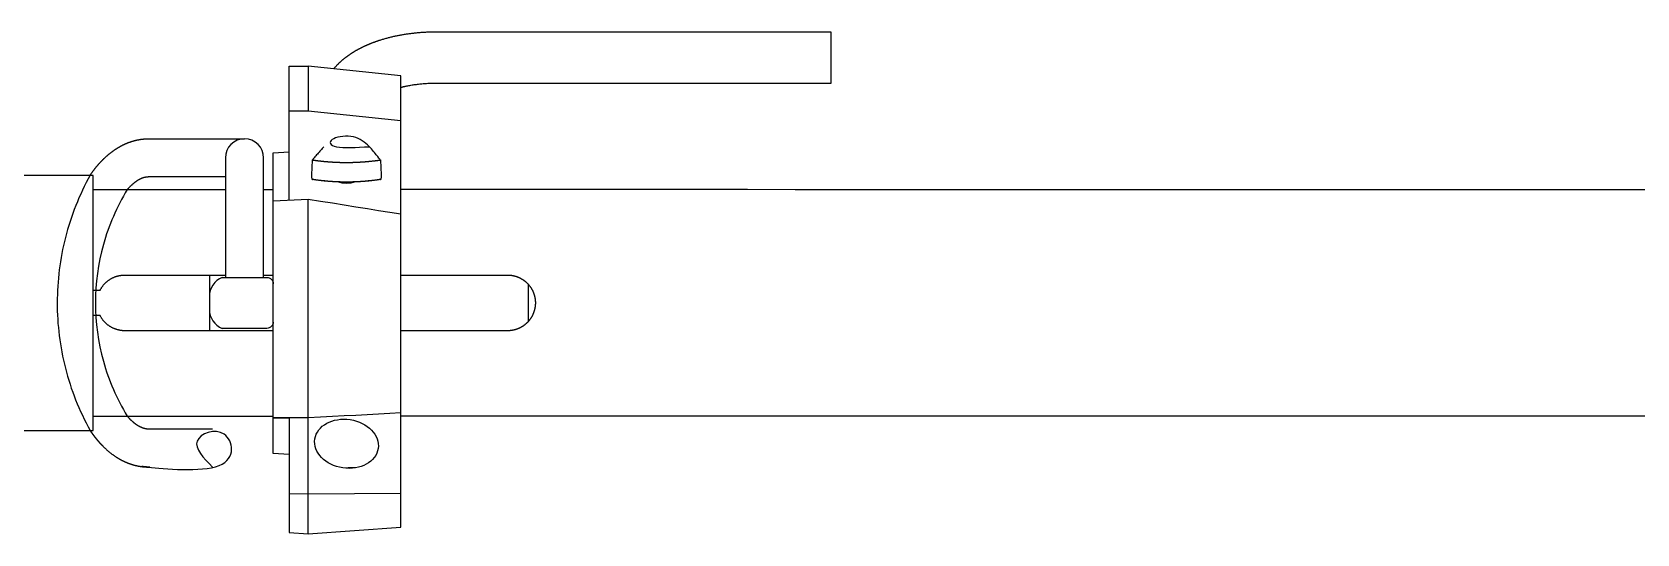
# Model space of a CAD drawing. Header units: millimetres. Extents: x 1924 to 471109, y -30014 to 109986.
# Drawn here: x 465719 to 466223, y 42335 to 42493 of the extents above; entities that cross this region are included whole.
import ezdxf

# ---------------------------------------------------------------- set-up
doc = ezdxf.new("R2010")
doc.units = ezdxf.units.MM
doc.header["$LTSCALE"] = 100
doc.linetypes.add('104', pattern=[4, 2, -2])
doc.layers.add('PERI_HIDDEN', color=30, linetype='104', plot=False)

msp = doc.modelspace()

# ---------------------------------------------------------------- linework, layer by layer
at = {"color": 0, "linetype": 'ByBlock'}
for p, q in [((465799.947, 42468.015), (465805.947, 42468.015)), ((465738.447, 42443.29), (465779.947, 42443.29)), ((465791.947, 42443.29), (465794.947, 42443.29)), ((465774.947, 42416.495), (465774.947, 42398.995)), ((465791.947, 42416.495), (465794.947, 42416.495)), ((465874.947, 42413.603), (465874.947, 42401.888)), ((465738.447, 42372.2), (465794.947, 42372.2))]:
    msp.add_line(p, q, dxfattribs=at)
for points in [[(465834.947, 42475.355), (465835.1, 42475.394), (465835.253, 42475.434), (465835.408, 42475.473), (465835.564, 42475.511), (465835.72, 42475.549), (465835.878, 42475.586), (465836.036, 42475.623), (465836.195, 42475.659), (465836.354, 42475.694), (465836.515, 42475.73), (465836.676, 42475.764), (465836.838, 42475.798), (465837.001, 42475.831), (465837.164, 42475.864), (465837.493, 42475.928), (465837.825, 42475.99), (465838.159, 42476.049), (465838.496, 42476.106), (465838.835, 42476.16), (465839.177, 42476.212), (465839.52, 42476.262), (465839.866, 42476.309), (465840.214, 42476.353), (465840.563, 42476.394), (465840.914, 42476.434), (465841.267, 42476.47), (465841.621, 42476.504), (465841.977, 42476.535), (465842.334, 42476.564), (465842.692, 42476.59), (465843.051, 42476.613), (465843.411, 42476.633), (465843.772, 42476.651), (465844.133, 42476.666), (465844.495, 42476.679), (465844.858, 42476.688), (465845.22, 42476.695), (465845.583, 42476.7), (465845.947, 42476.701), (465969.947, 42476.701), (465969.947, 42492.701), (465845.947, 42492.701), (465845.652, 42492.7), (465845.358, 42492.698), (465845.063, 42492.695), (465844.769, 42492.69), (465844.475, 42492.684), (465844.18, 42492.677), (465843.886, 42492.668), (465843.592, 42492.658), (465843.299, 42492.646), (465843.005, 42492.633), (465842.712, 42492.619), (465842.418, 42492.603), (465842.125, 42492.586), (465841.832, 42492.568), (465841.54, 42492.549), (465841.247, 42492.528), (465840.955, 42492.505), (465840.664, 42492.482), (465840.372, 42492.456), (465840.081, 42492.43), (465839.79, 42492.402), (465839.5, 42492.373), (465839.21, 42492.343), (465838.921, 42492.311), (465838.631, 42492.278), (465838.343, 42492.243), (465838.054, 42492.207), (465837.767, 42492.17), (465837.479, 42492.132), (465837.193, 42492.092), (465836.906, 42492.051), (465836.621, 42492.008), (465836.336, 42491.964), (465836.051, 42491.919), (465835.767, 42491.872), (465835.484, 42491.824), (465835.201, 42491.775), (465834.919, 42491.724), (465834.637, 42491.672), (465834.357, 42491.619), (465834.077, 42491.564), (465833.797, 42491.508), (465833.519, 42491.45), (465833.241, 42491.392), (465832.964, 42491.332), (465832.687, 42491.27), (465832.412, 42491.207), (465832.137, 42491.143), (465831.863, 42491.078), (465831.59, 42491.011), (465831.317, 42490.942), (465831.046, 42490.873), (465830.775, 42490.802), (465830.505, 42490.729), (465830.236, 42490.656), (465829.968, 42490.581), (465829.701, 42490.504), (465829.435, 42490.426), (465829.17, 42490.347), (465828.906, 42490.266), (465828.643, 42490.185), (465828.38, 42490.101), (465828.119, 42490.017), (465827.859, 42489.93), (465827.729, 42489.887), (465827.6, 42489.843), (465827.471, 42489.799), (465827.342, 42489.754), (465827.213, 42489.709), (465827.084, 42489.664), (465826.956, 42489.618), (465826.828, 42489.572), (465826.701, 42489.526), (465826.574, 42489.479), (465826.447, 42489.432), (465826.32, 42489.385), (465826.193, 42489.337), (465826.067, 42489.289), (465825.941, 42489.241), (465825.815, 42489.192), (465825.69, 42489.143), (465825.565, 42489.094), (465825.44, 42489.044), (465825.316, 42488.994), (465825.191, 42488.943), (465825.067, 42488.892), (465824.944, 42488.841), (465824.82, 42488.79), (465824.697, 42488.738), (465824.575, 42488.685), (465824.452, 42488.633), (465824.33, 42488.58), (465824.208, 42488.526), (465824.087, 42488.473), (465823.965, 42488.418), (465823.844, 42488.364), (465823.724, 42488.309), (465823.603, 42488.254), (465823.483, 42488.198), (465823.364, 42488.142), (465823.244, 42488.086), (465823.125, 42488.029), (465823.006, 42487.972), (465822.888, 42487.915), (465822.77, 42487.857), (465822.652, 42487.798), (465822.534, 42487.74), (465822.417, 42487.681), (465822.3, 42487.621), (465822.184, 42487.562), (465822.068, 42487.501), (465821.952, 42487.441), (465821.836, 42487.38), (465821.721, 42487.318), (465821.606, 42487.257), (465821.491, 42487.195), (465821.377, 42487.132), (465821.263, 42487.069), (465821.15, 42487.006), (465821.037, 42486.942), (465820.924, 42486.878), (465820.811, 42486.813), (465820.699, 42486.748), (465820.587, 42486.683), (465820.476, 42486.617), (465820.365, 42486.551), (465820.254, 42486.484), (465820.144, 42486.417), (465820.034, 42486.35), (465819.924, 42486.282), (465819.815, 42486.214), (465819.706, 42486.145), (465819.597, 42486.076), (465819.489, 42486.007), (465819.381, 42485.937), (465819.274, 42485.867), (465819.167, 42485.796), (465819.06, 42485.725), (465818.953, 42485.653), (465818.847, 42485.581), (465818.742, 42485.509), (465818.637, 42485.436), (465818.532, 42485.362), (465818.427, 42485.288), (465818.323, 42485.214), (465818.219, 42485.14), (465818.116, 42485.064), (465818.013, 42484.989), (465817.91, 42484.913), (465817.808, 42484.836), (465817.706, 42484.759), (465817.605, 42484.682), (465817.504, 42484.604), (465817.403, 42484.526), (465817.303, 42484.447), (465817.203, 42484.367), (465817.104, 42484.288), (465817.005, 42484.207), (465816.907, 42484.127), (465816.808, 42484.045), (465816.711, 42483.963), (465816.614, 42483.881), (465816.517, 42483.798), (465816.421, 42483.715), (465816.325, 42483.631), (465816.229, 42483.547), (465816.134, 42483.462), (465816.04, 42483.377), (465815.946, 42483.291), (465815.852, 42483.205), (465815.759, 42483.118), (465815.667, 42483.03), (465815.575, 42482.943), (465815.483, 42482.854), (465815.392, 42482.765), (465815.301, 42482.676), (465815.211, 42482.585), (465815.122, 42482.495), (465815.032, 42482.404), (465814.944, 42482.312), (465814.856, 42482.22), (465814.768, 42482.127), (465814.681, 42482.033), (465814.595, 42481.939), (465814.509, 42481.845), (465814.423, 42481.75), (465814.338, 42481.654), (465814.254, 42481.558), (465814.17, 42481.461), (465814.086, 42481.364), (465814.004, 42481.266), (465813.921, 42481.167)], [(465799.947, 42439.929), (465799.947, 42482.015), (465805.947, 42482.015)], [(465805.947, 42335.276), (465834.947, 42337.362), (465834.947, 42478.931), (465805.947, 42482.015), (465805.947, 42468.015), (465834.947, 42464.931)], [(465737.541, 42447.824), (465737.541, 42447.824), (465737.594, 42447.903), (465737.648, 42447.981), (465737.702, 42448.059), (465737.757, 42448.137), (465737.811, 42448.215), (465737.865, 42448.293), (465737.92, 42448.37), (465737.975, 42448.447), (465738.03, 42448.524), (465738.085, 42448.601), (465738.14, 42448.678), (465738.195, 42448.754), (465738.251, 42448.83), (465738.306, 42448.906), (465738.362, 42448.982), (465738.418, 42449.057), (465738.474, 42449.133), (465738.53, 42449.208), (465738.586, 42449.282), (465738.643, 42449.357), (465738.7, 42449.432), (465738.756, 42449.506), (465738.813, 42449.58), (465738.87, 42449.654), (465738.927, 42449.727), (465738.985, 42449.801), (465739.042, 42449.874), (465739.1, 42449.947), (465739.158, 42450.019), (465739.215, 42450.092), (465739.274, 42450.164), (465739.332, 42450.236), (465739.39, 42450.308), (465739.449, 42450.38), (465739.507, 42450.451), (465739.566, 42450.522), (465739.625, 42450.593), (465739.684, 42450.664), (465739.743, 42450.734), (465739.802, 42450.805), (465739.862, 42450.875), (465739.922, 42450.945), (465739.981, 42451.014), (465740.041, 42451.084), (465740.101, 42451.153), (465740.162, 42451.222), (465740.222, 42451.29), (465740.283, 42451.359), (465740.343, 42451.427), (465740.404, 42451.495), (465740.465, 42451.563), (465740.526, 42451.63), (465740.588, 42451.698), (465740.649, 42451.765), (465740.711, 42451.832), (465740.772, 42451.899), (465740.834, 42451.965), (465740.896, 42452.031), (465740.959, 42452.097), (465741.021, 42452.163), (465741.084, 42452.228), (465741.146, 42452.294), (465741.209, 42452.359), (465741.272, 42452.424), (465741.335, 42452.488), (465741.398, 42452.552), (465741.462, 42452.617), (465741.526, 42452.68), (465741.589, 42452.744), (465741.653, 42452.807), (465741.717, 42452.87), (465741.781, 42452.933), (465741.846, 42452.996), (465741.91, 42453.058), (465741.975, 42453.12), (465742.04, 42453.182), (465742.105, 42453.244), (465742.17, 42453.305), (465742.235, 42453.367), (465742.301, 42453.427), (465742.366, 42453.488), (465742.432, 42453.548), (465742.498, 42453.609), (465742.564, 42453.668), (465742.63, 42453.728), (465742.697, 42453.787), (465742.763, 42453.847), (465742.83, 42453.905), (465742.897, 42453.964), (465742.964, 42454.022), (465743.031, 42454.08), (465743.098, 42454.138), (465743.165, 42454.196), (465743.233, 42454.253), (465743.301, 42454.31), (465743.369, 42454.367), (465743.437, 42454.423), (465743.505, 42454.479), (465743.573, 42454.535), (465743.642, 42454.591), (465743.711, 42454.646), (465743.779, 42454.701), (465743.848, 42454.756), (465743.918, 42454.811), (465743.987, 42454.865), (465744.056, 42454.919), (465744.126, 42454.973), (465744.196, 42455.026), (465744.266, 42455.079), (465744.336, 42455.132), (465744.406, 42455.185), (465744.476, 42455.237), (465744.547, 42455.289), (465744.617, 42455.341), (465744.688, 42455.392), (465744.759, 42455.443), (465744.83, 42455.494), (465744.902, 42455.545), (465744.973, 42455.595), (465745.045, 42455.645), (465745.117, 42455.695), (465745.189, 42455.744), (465745.261, 42455.793), (465745.333, 42455.842), (465745.405, 42455.891), (465745.478, 42455.939), (465745.551, 42455.987), (465745.624, 42456.035), (465745.697, 42456.082), (465745.77, 42456.129), (465745.843, 42456.176), (465745.917, 42456.222), (465745.99, 42456.268), (465746.064, 42456.314), (465746.138, 42456.36), (465746.212, 42456.405), (465746.286, 42456.45), (465746.361, 42456.495), (465746.435, 42456.539), (465746.51, 42456.583), (465746.585, 42456.627), (465746.66, 42456.67), (465746.735, 42456.713), (465746.811, 42456.756), (465746.886, 42456.798), (465746.962, 42456.84), (465747.038, 42456.882), (465747.114, 42456.924), (465747.19, 42456.965), (465747.266, 42457.006), (465747.343, 42457.046), (465747.419, 42457.086), (465747.496, 42457.126), (465747.573, 42457.166), (465747.65, 42457.205), (465747.727, 42457.244), (465747.805, 42457.283), (465747.882, 42457.321), (465747.96, 42457.359), (465748.038, 42457.396), (465748.116, 42457.434), (465748.194, 42457.471), (465748.273, 42457.507), (465748.351, 42457.543), (465748.43, 42457.579), (465748.509, 42457.615), (465748.588, 42457.65), (465748.667, 42457.685), (465748.746, 42457.719), (465748.825, 42457.753), (465748.905, 42457.787), (465748.985, 42457.82), (465749.064, 42457.853), (465749.144, 42457.886), (465749.225, 42457.918), (465749.305, 42457.95), (465749.385, 42457.982), (465749.466, 42458.013), (465749.546, 42458.044), (465749.627, 42458.074), (465749.708, 42458.104), (465749.789, 42458.134), (465749.87, 42458.163), (465749.952, 42458.192), (465750.033, 42458.221), (465750.115, 42458.249), (465750.196, 42458.277), (465750.278, 42458.305), (465750.36, 42458.332), (465750.442, 42458.358), (465750.524, 42458.385), (465750.606, 42458.411), (465750.689, 42458.436), (465750.771, 42458.462), (465750.854, 42458.487), (465750.937, 42458.511), (465751.019, 42458.535), (465751.102, 42458.559), (465751.185, 42458.582), (465751.268, 42458.605), (465751.352, 42458.628), (465751.435, 42458.65), (465751.518, 42458.672), (465751.602, 42458.693), (465751.685, 42458.714), (465751.769, 42458.735), (465751.853, 42458.755), (465751.936, 42458.775), (465752.02, 42458.794), (465752.104, 42458.813), (465752.188, 42458.832), (465752.273, 42458.85), (465752.357, 42458.868), (465752.441, 42458.886), (465752.526, 42458.903), (465752.61, 42458.919), (465752.695, 42458.936), (465752.779, 42458.951), (465752.864, 42458.967), (465752.949, 42458.982), (465753.034, 42458.997), (465753.118, 42459.011), (465753.203, 42459.025), (465753.288, 42459.038), (465753.373, 42459.051), (465753.459, 42459.064), (465753.544, 42459.076), (465753.629, 42459.088), (465753.714, 42459.099), (465753.8, 42459.11), (465753.885, 42459.12), (465753.971, 42459.13), (465754.056, 42459.14), (465754.142, 42459.149), (465754.227, 42459.158), (465754.313, 42459.167), (465754.399, 42459.175), (465754.484, 42459.182), (465754.57, 42459.189), (465754.656, 42459.196), (465754.742, 42459.202), (465754.828, 42459.208), (465754.914, 42459.214), (465755, 42459.219), (465755.086, 42459.223), (465755.172, 42459.227), (465755.258, 42459.231), (465755.344, 42459.234), (465755.43, 42459.237), (465755.516, 42459.24), (465755.602, 42459.242), (465755.688, 42459.243), (465755.774, 42459.244), (465755.86, 42459.245), (465755.947, 42459.245), (465785.947, 42459.245)], [(465799.947, 42360.233), (465794.947, 42360.495), (465794.947, 42454.845), (465799.947, 42455.107)], [(465779.947, 42447.245), (465755.947, 42447.245), (465755.859, 42447.245), (465755.771, 42447.243), (465755.684, 42447.239), (465755.595, 42447.235), (465755.507, 42447.229), (465755.418, 42447.221), (465755.329, 42447.212), (465755.284, 42447.207), (465755.239, 42447.202), (465755.194, 42447.196), (465755.149, 42447.19), (465755.104, 42447.183), (465755.058, 42447.176), (465755.013, 42447.169), (465754.967, 42447.161), (465754.922, 42447.153), (465754.876, 42447.144), (465754.83, 42447.135), (465754.784, 42447.126), (465754.738, 42447.116), (465754.692, 42447.106), (465754.645, 42447.095), (465754.599, 42447.084), (465754.552, 42447.073), (465754.505, 42447.061), (465754.458, 42447.048), (465754.411, 42447.035), (465754.364, 42447.022), (465754.317, 42447.008), (465754.269, 42446.994), (465754.221, 42446.979), (465754.173, 42446.964), (465754.125, 42446.948), (465754.077, 42446.932), (465754.029, 42446.916), (465753.98, 42446.898), (465753.931, 42446.881), (465753.882, 42446.863), (465753.833, 42446.844), (465753.784, 42446.825), (465753.735, 42446.806), (465753.685, 42446.785), (465753.635, 42446.765), (465753.585, 42446.744), (465753.535, 42446.722), (465753.484, 42446.7), (465753.434, 42446.677), (465753.383, 42446.654), (465753.332, 42446.63), (465753.281, 42446.606), (465753.229, 42446.581), (465753.177, 42446.556), (465753.125, 42446.53), (465753.073, 42446.503), (465753.021, 42446.476), (465752.968, 42446.449), (465752.916, 42446.421), (465752.863, 42446.392), (465752.809, 42446.363), (465752.756, 42446.333), (465752.702, 42446.302), (465752.648, 42446.271), (465752.594, 42446.24), (465752.539, 42446.207), (465752.485, 42446.174), (465752.43, 42446.141), (465752.374, 42446.107), (465752.319, 42446.072), (465752.263, 42446.037), (465752.207, 42446.001), (465752.151, 42445.965), (465752.095, 42445.927), (465752.038, 42445.889), (465751.981, 42445.851), (465751.925, 42445.812), (465751.868, 42445.772), (465751.81, 42445.732), (465751.753, 42445.691), (465751.695, 42445.649), (465751.638, 42445.606), (465751.58, 42445.563), (465751.522, 42445.52), (465751.463, 42445.475), (465751.405, 42445.43), (465751.346, 42445.385), (465751.288, 42445.338), (465751.229, 42445.291), (465751.17, 42445.244), (465751.111, 42445.195), (465751.052, 42445.146), (465750.992, 42445.097), (465750.933, 42445.046), (465750.873, 42444.995), (465750.813, 42444.944), (465750.753, 42444.891), (465750.693, 42444.838), (465750.633, 42444.785), (465750.573, 42444.73), (465750.513, 42444.675), (465750.453, 42444.62), (465750.392, 42444.563), (465750.331, 42444.506), (465750.271, 42444.448), (465750.21, 42444.39), (465750.149, 42444.331), (465750.088, 42444.271), (465750.027, 42444.21), (465749.966, 42444.149), (465749.905, 42444.087), (465749.844, 42444.025), (465749.782, 42443.961), (465749.721, 42443.898), (465749.66, 42443.833), (465749.598, 42443.767), (465749.537, 42443.701), (465749.475, 42443.635), (465749.414, 42443.567), (465749.352, 42443.499), (465749.29, 42443.43), (465749.229, 42443.361), (465749.167, 42443.29)], [(467652.947, 42443.245), (465958.697, 42443.245), (465943.697, 42443.29), (465834.947, 42443.29)], [(465834.947, 42435.555), (465831.517, 42436.109), (465828.033, 42436.671), (465824.495, 42437.241), (465820.902, 42437.818), (465817.251, 42438.404), (465813.543, 42438.999), (465809.775, 42439.602), (465805.947, 42440.214), (465794.947, 42439.691)], [(465794.947, 42371.71), (465795.944, 42371.704), (465796.943, 42371.698), (465797.943, 42371.693), (465798.944, 42371.687), (465799.947, 42371.682), (465799.947, 42335.692), (465805.947, 42335.276), (465805.947, 42440.214)], [(465738.447, 42411.745), (465740.664, 42411.745), (465740.735, 42411.88), (465740.808, 42412.014), (465740.884, 42412.146), (465740.961, 42412.276), (465741.041, 42412.405), (465741.123, 42412.532), (465741.206, 42412.657), (465741.292, 42412.781), (465741.379, 42412.903), (465741.469, 42413.023), (465741.559, 42413.141), (465741.652, 42413.257), (465741.746, 42413.371), (465741.841, 42413.483), (465741.938, 42413.593), (465742.036, 42413.701), (465742.136, 42413.806), (465742.236, 42413.909), (465742.339, 42414.011), (465742.443, 42414.111), (465742.55, 42414.209), (465742.659, 42414.307), (465742.77, 42414.403), (465742.883, 42414.497), (465742.998, 42414.59), (465743.116, 42414.681), (465743.235, 42414.771), (465743.356, 42414.859), (465743.479, 42414.945), (465743.603, 42415.03), (465743.73, 42415.112), (465743.858, 42415.193), (465743.987, 42415.272), (465744.119, 42415.348), (465744.251, 42415.422), (465744.385, 42415.494), (465744.521, 42415.564), (465744.658, 42415.632), (465744.796, 42415.697), (465744.935, 42415.76), (465745.076, 42415.82), (465745.217, 42415.878), (465745.36, 42415.933), (465745.504, 42415.985), (465745.648, 42416.035), (465745.793, 42416.082), (465745.939, 42416.127), (465746.086, 42416.169), (465746.233, 42416.209), (465746.381, 42416.246), (465746.528, 42416.28), (465746.677, 42416.312), (465746.825, 42416.341), (465746.974, 42416.368), (465747.122, 42416.392), (465747.271, 42416.414), (465747.419, 42416.433), (465747.567, 42416.449), (465747.715, 42416.463), (465747.862, 42416.475), (465748.009, 42416.484), (465748.156, 42416.49), (465748.302, 42416.494), (465748.447, 42416.495), (465779.947, 42416.495)], [(465834.947, 42416.495), (465868.447, 42416.495), (465868.55, 42416.495), (465868.654, 42416.493), (465868.759, 42416.489), (465868.863, 42416.485), (465868.968, 42416.479), (465869.074, 42416.472), (465869.179, 42416.463), (465869.285, 42416.454), (465869.391, 42416.443), (465869.497, 42416.43), (465869.603, 42416.417), (465869.709, 42416.402), (465869.815, 42416.385), (465869.921, 42416.368), (465870.028, 42416.349), (465870.134, 42416.329), (465870.24, 42416.307), (465870.346, 42416.284), (465870.452, 42416.26), (465870.557, 42416.235), (465870.663, 42416.208), (465870.768, 42416.18), (465870.873, 42416.15), (465870.978, 42416.12), (465871.082, 42416.088), (465871.186, 42416.054), (465871.29, 42416.02), (465871.393, 42415.984), (465871.496, 42415.946), (465871.598, 42415.908), (465871.7, 42415.868), (465871.801, 42415.827), (465871.902, 42415.784), (465872.002, 42415.74), (465872.101, 42415.695), (465872.2, 42415.649), (465872.299, 42415.601), (465872.396, 42415.552), (465872.493, 42415.502), (465872.589, 42415.451), (465872.685, 42415.399), (465872.779, 42415.345), (465872.873, 42415.291), (465872.966, 42415.235), (465873.059, 42415.178), (465873.15, 42415.121), (465873.241, 42415.062), (465873.331, 42415.002), (465873.42, 42414.942), (465873.508, 42414.88), (465873.595, 42414.818), (465873.681, 42414.754), (465873.766, 42414.69), (465873.85, 42414.625), (465873.934, 42414.559), (465874.016, 42414.492), (465874.097, 42414.425), (465874.177, 42414.357), (465874.256, 42414.288), (465874.334, 42414.218), (465874.41, 42414.148), (465874.486, 42414.077), (465874.56, 42414.005), (465874.633, 42413.933), (465874.706, 42413.86), (465874.777, 42413.785), (465874.848, 42413.71), (465874.919, 42413.633), (465874.988, 42413.555), (465875.057, 42413.476), (465875.126, 42413.396), (465875.193, 42413.315), (465875.26, 42413.233), (465875.326, 42413.15), (465875.391, 42413.065), (465875.455, 42412.98), (465875.519, 42412.894), (465875.581, 42412.807), (465875.643, 42412.719), (465875.703, 42412.63), (465875.763, 42412.54), (465875.822, 42412.45), (465875.879, 42412.358), (465875.936, 42412.266), (465875.992, 42412.173), (465876.046, 42412.079), (465876.1, 42411.984), (465876.152, 42411.888), (465876.203, 42411.792), (465876.253, 42411.695), (465876.302, 42411.598), (465876.35, 42411.499), (465876.396, 42411.401), (465876.441, 42411.301), (465876.485, 42411.201), (465876.528, 42411.1), (465876.569, 42410.999), (465876.609, 42410.897), (465876.648, 42410.795), (465876.685, 42410.692), (465876.721, 42410.589), (465876.756, 42410.485), (465876.789, 42410.381), (465876.821, 42410.277), (465876.852, 42410.172), (465876.881, 42410.067), (465876.909, 42409.962), (465876.936, 42409.856), (465876.961, 42409.751), (465876.986, 42409.645), (465877.008, 42409.539), (465877.03, 42409.433), (465877.05, 42409.326), (465877.069, 42409.22), (465877.087, 42409.114), (465877.103, 42409.008), (465877.118, 42408.901), (465877.132, 42408.795), (465877.144, 42408.689), (465877.155, 42408.584), (465877.165, 42408.478), (465877.173, 42408.372), (465877.18, 42408.267), (465877.186, 42408.162), (465877.191, 42408.057), (465877.194, 42407.953), (465877.196, 42407.849), (465877.197, 42407.745), (465877.196, 42407.642), (465877.194, 42407.538), (465877.191, 42407.433), (465877.186, 42407.328), (465877.18, 42407.223), (465877.173, 42407.118), (465877.165, 42407.013), (465877.155, 42406.907), (465877.144, 42406.801), (465877.132, 42406.695), (465877.118, 42406.589), (465877.103, 42406.483), (465877.087, 42406.377), (465877.069, 42406.27), (465877.05, 42406.164), (465877.03, 42406.058), (465877.008, 42405.952), (465876.986, 42405.846), (465876.961, 42405.74), (465876.936, 42405.634), (465876.909, 42405.529), (465876.881, 42405.423), (465876.852, 42405.318), (465876.821, 42405.214), (465876.789, 42405.109), (465876.756, 42405.005), (465876.721, 42404.902), (465876.685, 42404.798), (465876.648, 42404.696), (465876.609, 42404.593), (465876.569, 42404.492), (465876.528, 42404.39), (465876.485, 42404.29), (465876.441, 42404.189), (465876.396, 42404.09), (465876.35, 42403.991), (465876.302, 42403.893), (465876.253, 42403.795), (465876.203, 42403.698), (465876.152, 42403.602), (465876.1, 42403.507), (465876.046, 42403.412), (465875.992, 42403.318), (465875.936, 42403.225), (465875.879, 42403.132), (465875.822, 42403.041), (465875.763, 42402.95), (465875.703, 42402.86), (465875.643, 42402.771), (465875.581, 42402.683), (465875.519, 42402.596), (465875.455, 42402.51), (465875.391, 42402.425), (465875.326, 42402.341), (465875.26, 42402.258), (465875.193, 42402.175), (465875.126, 42402.094), (465875.057, 42402.014), (465874.988, 42401.935), (465874.919, 42401.858), (465874.848, 42401.781), (465874.777, 42401.705), (465874.706, 42401.631), (465874.633, 42401.558), (465874.56, 42401.485), (465874.486, 42401.414), (465874.41, 42401.343), (465874.334, 42401.272), (465874.256, 42401.203), (465874.177, 42401.134), (465874.097, 42401.066), (465874.016, 42400.998), (465873.934, 42400.931), (465873.85, 42400.865), (465873.766, 42400.8), (465873.681, 42400.736), (465873.595, 42400.673), (465873.508, 42400.61), (465873.42, 42400.549), (465873.331, 42400.488), (465873.241, 42400.428), (465873.15, 42400.37), (465873.059, 42400.312), (465872.966, 42400.255), (465872.873, 42400.2), (465872.779, 42400.145), (465872.685, 42400.092), (465872.589, 42400.039), (465872.493, 42399.988), (465872.396, 42399.938), (465872.299, 42399.889), (465872.2, 42399.842), (465872.101, 42399.795), (465872.002, 42399.75), (465871.902, 42399.706), (465871.801, 42399.664), (465871.7, 42399.623), (465871.598, 42399.583), (465871.496, 42399.544), (465871.393, 42399.507), (465871.29, 42399.471), (465871.186, 42399.436), (465871.082, 42399.403), (465870.978, 42399.371), (465870.873, 42399.34), (465870.768, 42399.311), (465870.663, 42399.283), (465870.557, 42399.256), (465870.452, 42399.23), (465870.346, 42399.206), (465870.24, 42399.183), (465870.134, 42399.162), (465870.028, 42399.142), (465869.921, 42399.123), (465869.815, 42399.105), (465869.709, 42399.089), (465869.603, 42399.074), (465869.497, 42399.06), (465869.391, 42399.048), (465869.285, 42399.037), (465869.179, 42399.027), (465869.074, 42399.019), (465868.968, 42399.011), (465868.863, 42399.006), (465868.759, 42399.001), (465868.654, 42398.998), (465868.55, 42398.996), (465868.447, 42398.995), (465834.947, 42398.995)], [(465794.947, 42398.995), (465748.447, 42398.995), (465748.302, 42398.996), (465748.156, 42399), (465748.009, 42399.007), (465747.862, 42399.016), (465747.715, 42399.027), (465747.567, 42399.041), (465747.419, 42399.057), (465747.271, 42399.077), (465747.122, 42399.098), (465746.974, 42399.122), (465746.825, 42399.149), (465746.677, 42399.178), (465746.528, 42399.21), (465746.381, 42399.245), (465746.233, 42399.282), (465746.086, 42399.321), (465745.939, 42399.364), (465745.793, 42399.408), (465745.648, 42399.456), (465745.504, 42399.505), (465745.36, 42399.558), (465745.217, 42399.613), (465745.076, 42399.671), (465744.935, 42399.731), (465744.796, 42399.793), (465744.658, 42399.859), (465744.521, 42399.926), (465744.385, 42399.996), (465744.251, 42400.068), (465744.119, 42400.142), (465743.987, 42400.219), (465743.858, 42400.297), (465743.73, 42400.378), (465743.603, 42400.461), (465743.479, 42400.545), (465743.356, 42400.631), (465743.235, 42400.719), (465743.116, 42400.809), (465742.998, 42400.9), (465742.883, 42400.993), (465742.77, 42401.088), (465742.659, 42401.184), (465742.55, 42401.281), (465742.443, 42401.38), (465742.339, 42401.48), (465742.236, 42401.581), (465742.136, 42401.684), (465742.036, 42401.79), (465741.938, 42401.897), (465741.841, 42402.007), (465741.746, 42402.119), (465741.652, 42402.233), (465741.559, 42402.35), (465741.469, 42402.468), (465741.379, 42402.588), (465741.292, 42402.709), (465741.206, 42402.833), (465741.123, 42402.959), (465741.041, 42403.086), (465740.961, 42403.214), (465740.884, 42403.345), (465740.808, 42403.477), (465740.735, 42403.61), (465740.664, 42403.745), (465738.447, 42403.745)], [(465749.167, 42372.2), (465749.229, 42372.13), (465749.29, 42372.06), (465749.352, 42371.991), (465749.414, 42371.923), (465749.475, 42371.856), (465749.537, 42371.789), (465749.598, 42371.723), (465749.66, 42371.657), (465749.721, 42371.592), (465749.783, 42371.528), (465749.844, 42371.465), (465749.905, 42371.402), (465749.966, 42371.34), (465750.027, 42371.279), (465750.088, 42371.219), (465750.149, 42371.159), (465750.21, 42371.099), (465750.271, 42371.041), (465750.332, 42370.983), (465750.392, 42370.926), (465750.453, 42370.87), (465750.513, 42370.814), (465750.573, 42370.759), (465750.633, 42370.705), (465750.693, 42370.651), (465750.753, 42370.598), (465750.813, 42370.546), (465750.872, 42370.495), (465750.932, 42370.444), (465750.991, 42370.394), (465751.05, 42370.345), (465751.109, 42370.296), (465751.168, 42370.248), (465751.227, 42370.2), (465751.285, 42370.154), (465751.344, 42370.108), (465751.402, 42370.062), (465751.46, 42370.017), (465751.518, 42369.973), (465751.576, 42369.93), (465751.634, 42369.887), (465751.691, 42369.845), (465751.749, 42369.803), (465751.806, 42369.762), (465751.863, 42369.722), (465751.92, 42369.683), (465751.976, 42369.644), (465752.033, 42369.605), (465752.089, 42369.568), (465752.146, 42369.53), (465752.202, 42369.494), (465752.257, 42369.458), (465752.313, 42369.423), (465752.369, 42369.388), (465752.424, 42369.354), (465752.479, 42369.321), (465752.534, 42369.288), (465752.589, 42369.255), (465752.643, 42369.224), (465752.698, 42369.193), (465752.752, 42369.162), (465752.806, 42369.132), (465752.86, 42369.103), (465752.913, 42369.074), (465752.967, 42369.046), (465753.02, 42369.018), (465753.073, 42368.991), (465753.126, 42368.964), (465753.179, 42368.938), (465753.231, 42368.913), (465753.283, 42368.888), (465753.335, 42368.864), (465753.387, 42368.84), (465753.438, 42368.816), (465753.49, 42368.794), (465753.541, 42368.772), (465753.592, 42368.75), (465753.642, 42368.729), (465753.693, 42368.708), (465753.743, 42368.688), (465753.793, 42368.668), (465753.843, 42368.649), (465753.892, 42368.631), (465753.942, 42368.613), (465753.991, 42368.595), (465754.04, 42368.578), (465754.088, 42368.562), (465754.137, 42368.546), (465754.185, 42368.53), (465754.233, 42368.515), (465754.28, 42368.5), (465754.328, 42368.486), (465754.375, 42368.472), (465754.422, 42368.459), (465754.469, 42368.446), (465754.516, 42368.433), (465754.562, 42368.421), (465754.609, 42368.41), (465754.655, 42368.399), (465754.701, 42368.388), (465754.747, 42368.377), (465754.793, 42368.368), (465754.838, 42368.358), (465754.884, 42368.349), (465754.929, 42368.34), (465754.974, 42368.332), (465755.02, 42368.324), (465755.064, 42368.316), (465755.109, 42368.309), (465755.154, 42368.303), (465755.199, 42368.296), (465755.243, 42368.29), (465755.288, 42368.285), (465755.332, 42368.28), (465755.376, 42368.275), (465755.42, 42368.27), (465755.465, 42368.266), (465755.509, 42368.263), (465755.597, 42368.256), (465755.684, 42368.251), (465755.772, 42368.248), (465755.859, 42368.246), (465755.947, 42368.245), (465775.947, 42368.245)], [(465794.947, 42371.823), (465797.136, 42371.811), (465799.33, 42371.798), (465801.53, 42371.787), (465803.736, 42371.775), (465805.947, 42371.763), (465809.759, 42371.965), (465813.517, 42372.168), (465817.22, 42372.371), (465820.87, 42372.575), (465824.467, 42372.78), (465828.012, 42372.986), (465831.505, 42373.192), (465834.947, 42373.399)], [(467652.947, 42372.245), (465958.697, 42372.245), (465943.697, 42372.2), (465834.947, 42372.2)], [(465834.947, 42347.913), (465805.947, 42347.776), (465799.947, 42347.858)]]:
    msp.add_lwpolyline(points, dxfattribs=at)
for points in [[(465791.947, 42415.745), (465791.947, 42453.245, 1), (465779.947, 42453.245), (465779.947, 42415.745)], [(465778.947, 42415.745), (465792.947, 42415.745, -0.4142136), (465794.947, 42413.745)], [(465794.947, 42401.745, -0.4142136), (465792.947, 42399.745), (465778.947, 42399.745)]]:
    msp.add_lwpolyline(points, format="xyb", dxfattribs=at)
msp.add_lwpolyline([(465738.447, 42447.745), (465711.447, 42447.745), (465711.447, 42367.745), (465738.447, 42367.745)], close=True, dxfattribs=at)
for centre, start, end in [((465781.447, 42409.745), 112.61986, 180), ((465781.447, 42405.745), 180, 247.38014)]:
    msp.add_arc(centre, 6.5, start, end, dxfattribs=at)
for centre, major_axis, ratio, start_param, end_param in [((465817.947, 42452.707), (-8.5, 0), 0.8660254, 1.2134435, 1.9281492), ((465817.947, 42350.731), (9.972, 1.456), 0.5097485, 1.2115988, 1.5187321)]:
    msp.add_ellipse(centre, major_axis=major_axis, ratio=ratio, start_param=start_param, end_param=end_param, dxfattribs=at)
msp.add_ellipse((465817.947, 42363.556), major_axis=(9.935, -1.499), ratio=0.7616466, dxfattribs=at)
for points, weights, knots in [([(465810.83, 42456.732), (465809.018, 42454.672), (465807.207, 42452.612), (465807.433, 42452.579), (465807.659, 42452.545), (465807.886, 42452.513), (465808.113, 42452.481), (465808.342, 42452.451), (465808.57, 42452.42), (465808.8, 42452.391), (465809.029, 42452.361), (465809.259, 42452.333), (465809.489, 42452.306), (465809.72, 42452.279), (465809.951, 42452.253), (465810.183, 42452.228), (465810.414, 42452.203), (465810.646, 42452.18), (465810.878, 42452.157), (465811.11, 42452.135), (465811.342, 42452.113), (465811.574, 42452.093), (465811.807, 42452.073), (465812.039, 42452.054), (465812.271, 42452.035), (465812.503, 42452.018), (465812.735, 42452), (465812.967, 42451.984), (465813.199, 42451.969), (465813.43, 42451.954), (465813.661, 42451.94), (465813.892, 42451.927), (465814.122, 42451.914), (465814.352, 42451.903), (465814.582, 42451.891), (465814.811, 42451.881), (465815.039, 42451.871), (465815.267, 42451.863), (465815.495, 42451.854), (465815.721, 42451.847), (465815.948, 42451.84), (465816.173, 42451.834), (465816.398, 42451.829), (465816.621, 42451.825), (465816.845, 42451.82), (465817.067, 42451.818), (465817.288, 42451.815), (465817.508, 42451.813), (465817.728, 42451.812), (465817.947, 42451.812), (465818.165, 42451.812), (465818.385, 42451.813), (465818.605, 42451.815), (465818.826, 42451.818), (465819.048, 42451.82), (465819.272, 42451.825), (465819.495, 42451.829), (465819.72, 42451.834), (465819.945, 42451.84), (465820.172, 42451.847), (465820.398, 42451.854), (465820.626, 42451.863), (465820.854, 42451.871), (465821.082, 42451.881), (465821.311, 42451.891), (465821.541, 42451.903), (465821.771, 42451.914), (465822.001, 42451.927), (465822.232, 42451.94), (465822.463, 42451.954), (465822.694, 42451.969), (465822.926, 42451.984), (465823.158, 42452), (465823.39, 42452.018), (465823.622, 42452.035), (465823.854, 42452.054), (465824.086, 42452.073), (465824.319, 42452.093), (465824.551, 42452.113), (465824.783, 42452.135), (465825.015, 42452.157), (465825.247, 42452.18), (465825.479, 42452.203), (465825.711, 42452.228), (465825.942, 42452.253), (465826.173, 42452.279), (465826.404, 42452.306), (465826.634, 42452.333), (465826.864, 42452.361), (465827.094, 42452.391), (465827.323, 42452.42), (465827.551, 42452.451), (465827.78, 42452.481), (465828.007, 42452.513), (465828.234, 42452.545), (465828.46, 42452.579), (465828.686, 42452.612), (465826.875, 42454.672), (465825.063, 42456.732), (465822.547, 42460.068), (465817.947, 42460.068), (465813.346, 42460.068), (465810.83, 42456.732), (465817.947, 42456.732), (465825.063, 42456.732)], [1, 1, 1, 1, 1, 1, 1, 1, 1, 1, 1, 1, 1, 1, 1, 1, 1, 1, 1, 1, 1, 1, 1, 1, 1, 1, 1, 1, 1, 1, 1, 1, 1, 1, 1, 1, 1, 1, 1, 1, 1, 1, 1, 1, 1, 1, 1, 1, 1, 1, 1, 1, 1, 1, 1, 1, 1, 1, 1, 1, 1, 1, 1, 1, 1, 1, 1, 1, 1, 1, 1, 1, 1, 1, 1, 1, 1, 1, 1, 1, 1, 1, 1, 1, 1, 1, 1, 1, 1, 1, 1, 1, 1, 1, 1, 1, 1, 1, 1, 0.87943909683, 1, 0.87943909683, 1, 1, 1], [0, 0, 0, 1, 1, 2, 2, 3, 3, 4, 4, 5, 5, 6, 6, 7, 7, 8, 8, 9, 9, 10, 10, 11, 11, 12, 12, 13, 13, 14, 14, 15, 15, 16, 16, 17, 17, 18, 18, 19, 19, 20, 20, 21, 21, 22, 22, 23, 23, 24, 24, 25, 25, 26, 26, 27, 27, 28, 28, 29, 29, 30, 30, 31, 31, 32, 32, 33, 33, 34, 34, 35, 35, 36, 36, 37, 37, 38, 38, 39, 39, 40, 40, 41, 41, 42, 42, 43, 43, 44, 44, 45, 45, 46, 46, 47, 47, 48, 48, 49, 49, 49.9922275, 49.9922275, 50.984455, 50.984455, 51.984455, 51.984455, 51.984455]), ([(465807.207, 42452.612), (465806.066, 42449.581), (465807.207, 42446.55), (465807.433, 42446.517), (465807.659, 42446.483), (465807.886, 42446.451), (465808.113, 42446.419), (465808.342, 42446.388), (465808.57, 42446.358), (465808.8, 42446.328), (465809.029, 42446.299), (465809.259, 42446.271), (465809.489, 42446.243), (465809.72, 42446.217), (465809.951, 42446.191), (465810.183, 42446.166), (465810.414, 42446.141), (465810.646, 42446.118), (465810.878, 42446.095), (465811.11, 42446.073), (465811.342, 42446.051), (465811.574, 42446.031), (465811.807, 42446.01), (465812.039, 42445.992), (465812.271, 42445.973), (465812.503, 42445.955), (465812.735, 42445.938), (465812.967, 42445.922), (465813.199, 42445.906), (465813.43, 42445.892), (465813.661, 42445.878), (465813.892, 42445.865), (465814.122, 42445.852), (465814.352, 42445.841), (465814.582, 42445.829), (465814.811, 42445.819), (465815.039, 42445.809), (465815.267, 42445.801), (465815.495, 42445.792), (465815.721, 42445.785), (465815.948, 42445.778), (465816.173, 42445.772), (465816.398, 42445.767), (465816.621, 42445.762), (465816.845, 42445.758), (465817.067, 42445.755), (465817.288, 42445.753), (465817.508, 42445.751), (465817.728, 42445.75), (465817.947, 42445.75), (465818.165, 42445.75), (465818.385, 42445.751), (465818.605, 42445.753), (465818.826, 42445.755), (465819.048, 42445.758), (465819.272, 42445.762), (465819.495, 42445.767), (465819.72, 42445.772), (465819.945, 42445.778), (465820.172, 42445.785), (465820.398, 42445.792), (465820.626, 42445.801), (465820.854, 42445.809), (465821.082, 42445.819), (465821.311, 42445.829), (465821.541, 42445.841), (465821.771, 42445.852), (465822.001, 42445.865), (465822.232, 42445.878), (465822.463, 42445.892), (465822.694, 42445.906), (465822.926, 42445.922), (465823.158, 42445.938), (465823.39, 42445.955), (465823.622, 42445.973), (465823.854, 42445.992), (465824.086, 42446.01), (465824.319, 42446.031), (465824.551, 42446.051), (465824.783, 42446.073), (465825.015, 42446.095), (465825.247, 42446.118), (465825.479, 42446.141), (465825.711, 42446.166), (465825.942, 42446.191), (465826.173, 42446.217), (465826.404, 42446.243), (465826.634, 42446.271), (465826.864, 42446.299), (465827.094, 42446.328), (465827.323, 42446.358), (465827.551, 42446.388), (465827.78, 42446.419), (465828.007, 42446.451), (465828.234, 42446.483), (465828.46, 42446.517), (465828.686, 42446.55), (465829.827, 42449.581), (465828.686, 42452.612)], [1, 0.950785715177, 1, 1, 1, 1, 1, 1, 1, 1, 1, 1, 1, 1, 1, 1, 1, 1, 1, 1, 1, 1, 1, 1, 1, 1, 1, 1, 1, 1, 1, 1, 1, 1, 1, 1, 1, 1, 1, 1, 1, 1, 1, 1, 1, 1, 1, 1, 1, 1, 1, 1, 1, 1, 1, 1, 1, 1, 1, 1, 1, 1, 1, 1, 1, 1, 1, 1, 1, 1, 1, 1, 1, 1, 1, 1, 1, 1, 1, 1, 1, 1, 1, 1, 1, 1, 1, 1, 1, 1, 1, 1, 1, 1, 1, 1, 1, 0.950785715177, 1], [0, 0, 0, 0.6300688, 0.6300688, 1.6300688, 1.6300688, 2.6300688, 2.6300688, 3.6300688, 3.6300688, 4.6300688, 4.6300688, 5.6300688, 5.6300688, 6.6300688, 6.6300688, 7.6300688, 7.6300688, 8.6300688, 8.6300688, 9.6300688, 9.6300688, 10.6300688, 10.6300688, 11.6300688, 11.6300688, 12.6300688, 12.6300688, 13.6300688, 13.6300688, 14.6300688, 14.6300688, 15.6300688, 15.6300688, 16.6300688, 16.6300688, 17.6300688, 17.6300688, 18.6300688, 18.6300688, 19.6300688, 19.6300688, 20.6300688, 20.6300688, 21.6300688, 21.6300688, 22.6300688, 22.6300688, 23.6300688, 23.6300688, 24.6300688, 24.6300688, 25.6300688, 25.6300688, 26.6300688, 26.6300688, 27.6300688, 27.6300688, 28.6300688, 28.6300688, 29.6300688, 29.6300688, 30.6300688, 30.6300688, 31.6300688, 31.6300688, 32.6300688, 32.6300688, 33.6300688, 33.6300688, 34.6300688, 34.6300688, 35.6300688, 35.6300688, 36.6300688, 36.6300688, 37.6300688, 37.6300688, 38.6300688, 38.6300688, 39.6300688, 39.6300688, 40.6300688, 40.6300688, 41.6300688, 41.6300688, 42.6300688, 42.6300688, 43.6300688, 43.6300688, 44.6300688, 44.6300688, 45.6300688, 45.6300688, 46.6300688, 46.6300688, 47.6300688, 47.6300688, 48.2601377, 48.2601377, 48.2601377]), ([(465737.5, 42367.745), (465737.52, 42367.706), (465737.541, 42367.666), (465737.568, 42367.627), (465737.594, 42367.588), (465737.621, 42367.549), (465737.648, 42367.509), (465737.675, 42367.47), (465737.702, 42367.431), (465737.73, 42367.392), (465737.757, 42367.353), (465737.784, 42367.314), (465737.811, 42367.275), (465737.838, 42367.237), (465737.865, 42367.198), (465737.893, 42367.159), (465737.92, 42367.12), (465737.947, 42367.082), (465737.975, 42367.043), (465738.002, 42367.005), (465738.03, 42366.966), (465738.057, 42366.928), (465738.085, 42366.889), (465738.112, 42366.851), (465738.14, 42366.813), (465738.168, 42366.775), (465738.195, 42366.737), (465738.223, 42366.698), (465738.251, 42366.66), (465738.279, 42366.622), (465738.306, 42366.584), (465738.334, 42366.547), (465738.362, 42366.509), (465738.39, 42366.471), (465738.418, 42366.433), (465738.446, 42366.396), (465738.474, 42366.358), (465738.502, 42366.32), (465738.53, 42366.283), (465738.558, 42366.245), (465738.586, 42366.208), (465738.615, 42366.171), (465738.643, 42366.133), (465738.671, 42366.096), (465738.7, 42366.059), (465738.728, 42366.022), (465738.756, 42365.985), (465738.785, 42365.948), (465738.813, 42365.911), (465738.842, 42365.874), (465738.87, 42365.837), (465738.899, 42365.8), (465738.928, 42365.763), (465738.956, 42365.726), (465738.985, 42365.69), (465739.014, 42365.653), (465739.042, 42365.616), (465739.071, 42365.58), (465739.1, 42365.543), (465739.129, 42365.507), (465739.158, 42365.471), (465739.187, 42365.434), (465739.216, 42365.398), (465739.245, 42365.362), (465739.274, 42365.326), (465739.303, 42365.29), (465739.332, 42365.253), (465739.361, 42365.218), (465739.39, 42365.182), (465739.42, 42365.146), (465739.449, 42365.11), (465739.478, 42365.074), (465739.508, 42365.038), (465739.537, 42365.003), (465739.566, 42364.967), (465739.596, 42364.931), (465739.625, 42364.896), (465739.655, 42364.861), (465739.685, 42364.825), (465739.714, 42364.79), (465739.744, 42364.754), (465739.774, 42364.719), (465739.803, 42364.684), (465739.833, 42364.649), (465739.863, 42364.614), (465739.893, 42364.579), (465739.923, 42364.544), (465739.952, 42364.509), (465739.982, 42364.474), (465740.012, 42364.439), (465740.042, 42364.405), (465740.072, 42364.37), (465740.103, 42364.335), (465740.133, 42364.301), (465740.163, 42364.266), (465740.193, 42364.232), (465740.223, 42364.197), (465740.254, 42364.163), (465740.284, 42364.129), (465740.314, 42364.095), (465740.345, 42364.06), (465740.375, 42364.026), (465740.406, 42363.992), (465740.436, 42363.958), (465740.467, 42363.924), (465740.497, 42363.891), (465740.528, 42363.857), (465740.558, 42363.823), (465740.589, 42363.789), (465740.62, 42363.756), (465740.651, 42363.722), (465740.681, 42363.688), (465740.712, 42363.655), (465740.743, 42363.622), (465740.774, 42363.588), (465740.805, 42363.555), (465740.836, 42363.522), (465740.867, 42363.489), (465740.898, 42363.455), (465740.929, 42363.422), (465740.96, 42363.389), (465740.992, 42363.357), (465741.023, 42363.324), (465741.054, 42363.291), (465741.085, 42363.258), (465741.117, 42363.225), (465741.148, 42363.193), (465741.18, 42363.16), (465741.211, 42363.128), (465741.242, 42363.095), (465741.274, 42363.063), (465741.306, 42363.03), (465741.337, 42362.998), (465741.369, 42362.966), (465741.4, 42362.934), (465741.432, 42362.902), (465741.464, 42362.87), (465741.496, 42362.838), (465741.527, 42362.806), (465741.559, 42362.774), (465741.591, 42362.742), (465741.623, 42362.711), (465741.655, 42362.679), (465741.687, 42362.647), (465741.719, 42362.616), (465741.751, 42362.584), (465741.783, 42362.553), (465741.816, 42362.522), (465741.848, 42362.49), (465741.88, 42362.459), (465741.912, 42362.428), (465741.945, 42362.397), (465741.977, 42362.366), (465742.009, 42362.335), (465742.042, 42362.304), (465742.074, 42362.273), (465742.107, 42362.242), (465742.139, 42362.212), (465742.172, 42362.181), (465742.204, 42362.15), (465742.237, 42362.12), (465742.27, 42362.089), (465742.303, 42362.059), (465742.335, 42362.029), (465742.368, 42361.998), (465742.401, 42361.968), (465742.434, 42361.938), (465742.467, 42361.908), (465742.5, 42361.878), (465742.533, 42361.848), (465742.566, 42361.818), (465742.599, 42361.788), (465742.632, 42361.758), (465742.665, 42361.729), (465742.698, 42361.699), (465742.732, 42361.67), (465742.765, 42361.64), (465742.798, 42361.611), (465742.831, 42361.581), (465742.865, 42361.552), (465742.898, 42361.523), (465742.932, 42361.494), (465742.965, 42361.464), (465742.999, 42361.435), (465743.032, 42361.407), (465743.066, 42361.378), (465743.1, 42361.349), (465743.133, 42361.32), (465743.167, 42361.291), (465743.201, 42361.263), (465743.235, 42361.234), (465743.268, 42361.206), (465743.302, 42361.177), (465743.336, 42361.149), (465743.37, 42361.121), (465743.404, 42361.092), (465743.438, 42361.064), (465743.472, 42361.036), (465743.506, 42361.008), (465743.541, 42360.98), (465743.575, 42360.952), (465743.609, 42360.924), (465743.643, 42360.897), (465743.677, 42360.869), (465743.712, 42360.841), (465743.746, 42360.814), (465743.781, 42360.786), (465743.815, 42360.759), (465743.85, 42360.732), (465743.884, 42360.704), (465743.919, 42360.677), (465743.953, 42360.65), (465743.988, 42360.623), (465744.023, 42360.596), (465744.057, 42360.569), (465744.092, 42360.542), (465744.127, 42360.515), (465744.162, 42360.489), (465744.197, 42360.462), (465744.232, 42360.435), (465744.267, 42360.409), (465744.302, 42360.383), (465744.337, 42360.356), (465744.372, 42360.33), (465744.407, 42360.304), (465744.442, 42360.277), (465744.477, 42360.251), (465744.512, 42360.225), (465744.548, 42360.199), (465744.583, 42360.174), (465744.618, 42360.148), (465744.654, 42360.122), (465744.689, 42360.096), (465744.725, 42360.071), (465744.76, 42360.045), (465744.796, 42360.02), (465744.831, 42359.995), (465744.867, 42359.969), (465744.902, 42359.944), (465744.938, 42359.919), (465744.974, 42359.894), (465745.01, 42359.869), (465745.045, 42359.844), (465745.081, 42359.819), (465745.117, 42359.794), (465745.153, 42359.77), (465745.189, 42359.745), (465745.225, 42359.72), (465745.261, 42359.696), (465745.297, 42359.671), (465745.333, 42359.647), (465745.37, 42359.623), (465745.406, 42359.599), (465745.442, 42359.574), (465745.478, 42359.55), (465745.515, 42359.526), (465745.551, 42359.502), (465745.587, 42359.479), (465745.624, 42359.455), (465745.66, 42359.431), (465745.697, 42359.408), (465745.733, 42359.384), (465745.77, 42359.361), (465745.807, 42359.337), (465745.843, 42359.314), (465745.88, 42359.291), (465745.917, 42359.268), (465745.954, 42359.244), (465745.99, 42359.221), (465746.027, 42359.199), (465746.064, 42359.176), (465746.101, 42359.153), (465746.138, 42359.13), (465746.175, 42359.108), (465746.212, 42359.085), (465746.249, 42359.063), (465746.286, 42359.04), (465746.324, 42359.018), (465746.361, 42358.995), (465746.398, 42358.973), (465746.435, 42358.951), (465746.473, 42358.929), (465746.51, 42358.907), (465746.548, 42358.885), (465746.585, 42358.864), (465746.623, 42358.842), (465746.66, 42358.82), (465746.698, 42358.799), (465746.735, 42358.777), (465746.773, 42358.756), (465746.811, 42358.735), (465746.848, 42358.713), (465746.886, 42358.692), (465746.924, 42358.671), (465746.962, 42358.65), (465747, 42358.629), (465747.038, 42358.608), (465747.076, 42358.587), (465747.114, 42358.567), (465747.152, 42358.546), (465747.19, 42358.526), (465747.228, 42358.505), (465747.266, 42358.485), (465747.304, 42358.464), (465747.343, 42358.444), (465747.381, 42358.424), (465747.419, 42358.404), (465747.458, 42358.384), (465747.496, 42358.364), (465747.534, 42358.344), (465747.573, 42358.325), (465747.611, 42358.305), (465747.65, 42358.285), (465747.689, 42358.266), (465747.727, 42358.246), (465747.766, 42358.227), (465747.805, 42358.208), (465747.844, 42358.189), (465747.882, 42358.169), (465747.921, 42358.151), (465747.96, 42358.132), (465747.999, 42358.113), (465748.038, 42358.094), (465748.077, 42358.075), (465748.116, 42358.057), (465748.155, 42358.038), (465748.194, 42358.02), (465748.234, 42358.002), (465748.273, 42357.983), (465748.312, 42357.965), (465748.351, 42357.947), (465748.391, 42357.929), (465748.43, 42357.911), (465748.469, 42357.894), (465748.509, 42357.876), (465748.548, 42357.858), (465748.588, 42357.841), (465748.627, 42357.823), (465748.667, 42357.806), (465748.707, 42357.789), (465748.746, 42357.772), (465748.786, 42357.755), (465748.826, 42357.738), (465748.865, 42357.721), (465748.905, 42357.704), (465748.945, 42357.687), (465748.985, 42357.671), (465749.025, 42357.654), (465749.065, 42357.638), (465749.105, 42357.621), (465749.145, 42357.605), (465749.185, 42357.589), (465749.225, 42357.573), (465749.265, 42357.557), (465749.305, 42357.541), (465749.345, 42357.525), (465749.386, 42357.509), (465749.426, 42357.494), (465749.466, 42357.478), (465749.507, 42357.463), (465749.547, 42357.447), (465749.587, 42357.432), (465749.628, 42357.417), (465749.668, 42357.402), (465749.709, 42357.387), (465749.749, 42357.372), (465749.79, 42357.357), (465749.83, 42357.342), (465749.871, 42357.327), (465749.912, 42357.313), (465749.952, 42357.298), (465749.993, 42357.284), (465750.034, 42357.27), (465750.074, 42357.256), (465750.115, 42357.242), (465750.156, 42357.228), (465750.197, 42357.214), (465750.238, 42357.2), (465750.279, 42357.186), (465750.32, 42357.173), (465750.361, 42357.159), (465750.402, 42357.146), (465750.443, 42357.132), (465750.484, 42357.119), (465750.525, 42357.106), (465750.566, 42357.093), (465750.607, 42357.08), (465750.648, 42357.067), (465750.689, 42357.054), (465750.731, 42357.042), (465750.772, 42357.029), (465750.813, 42357.017), (465750.854, 42357.004), (465750.896, 42356.992), (465750.937, 42356.98), (465750.978, 42356.968), (465751.02, 42356.955), (465751.061, 42356.944), (465751.103, 42356.932), (465751.144, 42356.92), (465751.186, 42356.908), (465751.227, 42356.897), (465751.269, 42356.885), (465751.31, 42356.874), (465751.352, 42356.863), (465751.394, 42356.852), (465751.435, 42356.841), (465751.477, 42356.83), (465751.519, 42356.819), (465751.56, 42356.808), (465751.602, 42356.797), (465751.644, 42356.787), (465751.686, 42356.776), (465751.727, 42356.766), (465751.769, 42356.756), (465751.811, 42356.746), (465751.853, 42356.736), (465751.895, 42356.726), (465751.937, 42356.716), (465751.979, 42356.706), (465752.021, 42356.696), (465752.063, 42356.687), (465752.105, 42356.677), (465752.147, 42356.668), (465752.189, 42356.659), (465752.231, 42356.649), (465752.273, 42356.64), (465752.315, 42356.631), (465752.357, 42356.622), (465752.399, 42356.614), (465752.442, 42356.605), (465752.484, 42356.596), (465752.526, 42356.588), (465752.568, 42356.58), (465752.61, 42356.571), (465752.653, 42356.563), (465752.695, 42356.555), (465752.737, 42356.547), (465752.78, 42356.539), (465752.822, 42356.531), (465752.864, 42356.524), (465752.907, 42356.516), (465752.949, 42356.509), (465752.991, 42356.501), (465753.034, 42356.494), (465753.076, 42356.487), (465753.119, 42356.48), (465753.161, 42356.473), (465753.204, 42356.466), (465753.246, 42356.459), (465753.289, 42356.453), (465753.331, 42356.446), (465753.374, 42356.44), (465753.416, 42356.433), (465753.459, 42356.427), (465753.501, 42356.421), (465753.544, 42356.415), (465753.587, 42356.409), (465753.629, 42356.403), (465753.672, 42356.397), (465753.715, 42356.392), (465753.757, 42356.386), (465753.8, 42356.381), (465753.843, 42356.375), (465753.885, 42356.37), (465753.928, 42356.365), (465753.971, 42356.36), (465754.014, 42356.355), (465754.056, 42356.35), (465754.099, 42356.346), (465754.142, 42356.341), (465754.185, 42356.337), (465754.227, 42356.332), (465754.27, 42356.328), (465754.313, 42356.324), (465754.356, 42356.32), (465754.399, 42356.316), (465754.442, 42356.312), (465754.484, 42356.308), (465754.527, 42356.305), (465754.57, 42356.301), (465754.613, 42356.298), (465754.656, 42356.294), (465754.699, 42356.291), (465754.742, 42356.288), (465754.785, 42356.285), (465754.828, 42356.282), (465754.871, 42356.279), (465754.914, 42356.277), (465754.957, 42356.274), (465755, 42356.272), (465755.043, 42356.269), (465755.086, 42356.267), (465755.129, 42356.265), (465755.172, 42356.263), (465755.215, 42356.261), (465755.258, 42356.259), (465755.301, 42356.258), (465755.344, 42356.256), (465755.387, 42356.255), (465755.43, 42356.253), (465755.473, 42356.252), (465755.516, 42356.251), (465755.559, 42356.25), (465755.602, 42356.249), (465755.645, 42356.248), (465755.688, 42356.247), (465755.731, 42356.247), (465755.774, 42356.246), (465755.817, 42356.246), (465755.86, 42356.245), (465755.903, 42356.245), (465755.947, 42356.245), (465765.947, 42356.245), (465775.947, 42356.245), (465781.143, 42356.245), (465781.143, 42362.245), (465781.143, 42368.245), (465775.947, 42368.245), (465770.75, 42368.245), (465770.75, 42362.245), (465770.75, 42356.245), (465775.947, 42356.245)], [1, 1, 1, 1, 1, 1, 1, 1, 1, 1, 1, 1, 1, 1, 1, 1, 1, 1, 1, 1, 1, 1, 1, 1, 1, 1, 1, 1, 1, 1, 1, 1, 1, 1, 1, 1, 1, 1, 1, 1, 1, 1, 1, 1, 1, 1, 1, 1, 1, 1, 1, 1, 1, 1, 1, 1, 1, 1, 1, 1, 1, 1, 1, 1, 1, 1, 1, 1, 1, 1, 1, 1, 1, 1, 1, 1, 1, 1, 1, 1, 1, 1, 1, 1, 1, 1, 1, 1, 1, 1, 1, 1, 1, 1, 1, 1, 1, 1, 1, 1, 1, 1, 1, 1, 1, 1, 1, 1, 1, 1, 1, 1, 1, 1, 1, 1, 1, 1, 1, 1, 1, 1, 1, 1, 1, 1, 1, 1, 1, 1, 1, 1, 1, 1, 1, 1, 1, 1, 1, 1, 1, 1, 1, 1, 1, 1, 1, 1, 1, 1, 1, 1, 1, 1, 1, 1, 1, 1, 1, 1, 1, 1, 1, 1, 1, 1, 1, 1, 1, 1, 1, 1, 1, 1, 1, 1, 1, 1, 1, 1, 1, 1, 1, 1, 1, 1, 1, 1, 1, 1, 1, 1, 1, 1, 1, 1, 1, 1, 1, 1, 1, 1, 1, 1, 1, 1, 1, 1, 1, 1, 1, 1, 1, 1, 1, 1, 1, 1, 1, 1, 1, 1, 1, 1, 1, 1, 1, 1, 1, 1, 1, 1, 1, 1, 1, 1, 1, 1, 1, 1, 1, 1, 1, 1, 1, 1, 1, 1, 1, 1, 1, 1, 1, 1, 1, 1, 1, 1, 1, 1, 1, 1, 1, 1, 1, 1, 1, 1, 1, 1, 1, 1, 1, 1, 1, 1, 1, 1, 1, 1, 1, 1, 1, 1, 1, 1, 1, 1, 1, 1, 1, 1, 1, 1, 1, 1, 1, 1, 1, 1, 1, 1, 1, 1, 1, 1, 1, 1, 1, 1, 1, 1, 1, 1, 1, 1, 1, 1, 1, 1, 1, 1, 1, 1, 1, 1, 1, 1, 1, 1, 1, 1, 1, 1, 1, 1, 1, 1, 1, 1, 1, 1, 1, 1, 1, 1, 1, 1, 1, 1, 1, 1, 1, 1, 1, 1, 1, 1, 1, 1, 1, 1, 1, 1, 1, 1, 1, 1, 1, 1, 1, 1, 1, 1, 1, 1, 1, 1, 1, 1, 1, 1, 1, 1, 1, 1, 1, 1, 1, 1, 1, 1, 1, 1, 1, 1, 1, 1, 1, 1, 1, 1, 1, 1, 1, 1, 1, 1, 1, 1, 1, 1, 1, 1, 1, 1, 1, 1, 1, 1, 1, 1, 1, 1, 1, 1, 1, 1, 1, 1, 1, 1, 1, 1, 1, 1, 1, 1, 1, 1, 1, 1, 1, 1, 1, 1, 1, 1, 1, 1, 1, 1, 1, 1, 1, 1, 1, 1, 1, 1, 1, 1, 1, 1, 1, 1, 1, 1, 1, 1, 1, 1, 1, 1, 1, 1, 1, 1, 1, 1, 1, 1, 1, 1, 1, 1, 1, 1, 1, 1, 1, 1, 1, 1, 1, 1, 1, 1, 1, 1, 1, 1, 1, 1, 1, 1, 1, 1, 1, 1, 1, 1, 1, 1, 1, 0.707106781187, 1, 0.707106781187, 1, 0.707106781187, 1, 0.707106781187, 1], [0, 0, 0, 1, 1, 2, 2, 3, 3, 4, 4, 5, 5, 6, 6, 7, 7, 8, 8, 9, 9, 10, 10, 11, 11, 12, 12, 13, 13, 14, 14, 15, 15, 16, 16, 17, 17, 18, 18, 19, 19, 20, 20, 21, 21, 22, 22, 23, 23, 24, 24, 25, 25, 26, 26, 27, 27, 28, 28, 29, 29, 30, 30, 31, 31, 32, 32, 33, 33, 34, 34, 35, 35, 36, 36, 37, 37, 38, 38, 39, 39, 40, 40, 41, 41, 42, 42, 43, 43, 44, 44, 45, 45, 46, 46, 47, 47, 48, 48, 49, 49, 50, 50, 51, 51, 52, 52, 53, 53, 54, 54, 55, 55, 56, 56, 57, 57, 58, 58, 59, 59, 60, 60, 61, 61, 62, 62, 63, 63, 64, 64, 65, 65, 66, 66, 67, 67, 68, 68, 69, 69, 70, 70, 71, 71, 72, 72, 73, 73, 74, 74, 75, 75, 76, 76, 77, 77, 78, 78, 79, 79, 80, 80, 81, 81, 82, 82, 83, 83, 84, 84, 85, 85, 86, 86, 87, 87, 88, 88, 89, 89, 90, 90, 91, 91, 92, 92, 93, 93, 94, 94, 95, 95, 96, 96, 97, 97, 98, 98, 99, 99, 100, 100, 101, 101, 102, 102, 103, 103, 104, 104, 105, 105, 106, 106, 107, 107, 108, 108, 109, 109, 110, 110, 111, 111, 112, 112, 113, 113, 114, 114, 115, 115, 116, 116, 117, 117, 118, 118, 119, 119, 120, 120, 121, 121, 122, 122, 123, 123, 124, 124, 125, 125, 126, 126, 127, 127, 128, 128, 129, 129, 130, 130, 131, 131, 132, 132, 133, 133, 134, 134, 135, 135, 136, 136, 137, 137, 138, 138, 139, 139, 140, 140, 141, 141, 142, 142, 143, 143, 144, 144, 145, 145, 146, 146, 147, 147, 148, 148, 149, 149, 150, 150, 151, 151, 152, 152, 153, 153, 154, 154, 155, 155, 156, 156, 157, 157, 158, 158, 159, 159, 160, 160, 161, 161, 162, 162, 163, 163, 164, 164, 165, 165, 166, 166, 167, 167, 168, 168, 169, 169, 170, 170, 171, 171, 172, 172, 173, 173, 174, 174, 175, 175, 176, 176, 177, 177, 178, 178, 179, 179, 180, 180, 181, 181, 182, 182, 183, 183, 184, 184, 185, 185, 186, 186, 187, 187, 188, 188, 189, 189, 190, 190, 191, 191, 192, 192, 193, 193, 194, 194, 195, 195, 196, 196, 197, 197, 198, 198, 199, 199, 200, 200, 201, 201, 202, 202, 203, 203, 204, 204, 205, 205, 206, 206, 207, 207, 208, 208, 209, 209, 210, 210, 211, 211, 212, 212, 213, 213, 214, 214, 215, 215, 216, 216, 217, 217, 218, 218, 219, 219, 220, 220, 221, 221, 222, 222, 223, 223, 224, 224, 225, 225, 226, 226, 227, 227, 228, 228, 229, 229, 230, 230, 231, 231, 232, 232, 233, 233, 234, 234, 235, 235, 236, 236, 237, 237, 238, 238, 239, 239, 240, 240, 241, 241, 242, 242, 243, 243, 244, 244, 245, 245, 246, 246, 247, 247, 248, 248, 249, 249, 250, 250, 251, 251, 252, 252, 253, 253, 254, 254, 255, 255, 256, 256, 257, 257, 258.5707963, 258.5707963, 260.1415927, 260.1415927, 261.712389, 261.712389, 263.2831853, 263.2831853, 263.2831853])]:
    msp.add_rational_spline(points, weights, degree=2, knots=knots, dxfattribs=at)
at = {"layer": 'PERI_HIDDEN'}
for centre, radius, start, end in [((465810.006, 42407.748), 82.809, 151.05573, 208.88616), ((465807.545, 42407.745), 68.348, 148.66368, 211.33632)]:
    msp.add_arc(centre, radius, start, end, dxfattribs=at)

doc.saveas('drawing.dxf')
